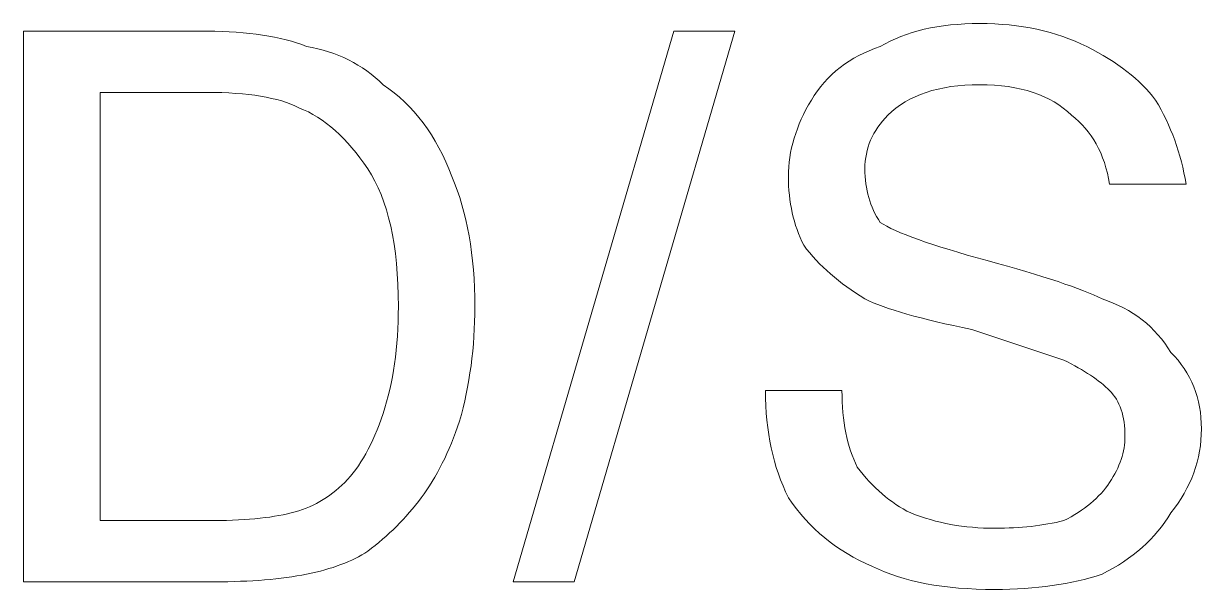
# Model space of a CAD drawing. Extents: x -194 to 239, y -574 to -265.
# Drawn here: x -87.427 to -86.074, y -316.016 to -315.366 of the extents above; entities that cross this region are included whole.
import ezdxf

# ---------------------------------------------------------------- set-up
doc = ezdxf.new("R2010")
doc.units = 0
doc.header["$LTSCALE"] = 0.5
doc.layers.add('VISIBLE', color=7, linetype='CONTINUOUS', lineweight=0)

msp = doc.modelspace()

# ---------------------------------------------------------------- linework, layer by layer
at = {"layer": 'VISIBLE', "color": 7, "lineweight": 5}
for p, q in [((-87.42684, -315.37483), (-87.21601, -315.37483)), ((-87.42684, -316.00734), (-87.42684, -315.37483)), ((-87.21601, -315.37483), (-87.20732, -315.3749)), ((-87.20732, -315.3749), (-87.19885, -315.37511)), ((-87.19885, -315.37511), (-87.19058, -315.37545)), ((-87.19058, -315.37545), (-87.18251, -315.37593)), ((-87.18251, -315.37593), (-87.17466, -315.37655)), ((-87.17466, -315.37655), (-87.167, -315.3773)), ((-86.86461, -316.00734), (-86.68013, -315.37483)), ((-86.60986, -315.37483), (-86.79434, -316.00734)), ((-86.68013, -315.37483), (-86.60986, -315.37483)), ((-86.41292, -315.37851), (-86.4063, -315.37634)), ((-86.4063, -315.37634), (-86.39947, -315.37439)), ((-86.39947, -315.37439), (-86.39243, -315.37264)), ((-86.39243, -315.37264), (-86.38519, -315.37109)), ((-86.38519, -315.37109), (-86.37775, -315.36975)), ((-86.37775, -315.36975), (-86.37009, -315.36862)), ((-86.37009, -315.36862), (-86.36224, -315.3677)), ((-86.36224, -315.3677), (-86.35417, -315.36698)), ((-86.35417, -315.36698), (-86.3459, -315.36646)), ((-86.3459, -315.36646), (-86.33743, -315.36615)), ((-86.33743, -315.36615), (-86.32874, -315.36605)), ((-86.32874, -315.36605), (-86.32003, -315.36615)), ((-86.32003, -315.36615), (-86.31145, -315.36646)), ((-86.31145, -315.36646), (-86.30301, -315.36698)), ((-86.30301, -315.36698), (-86.2947, -315.3677)), ((-86.2947, -315.3677), (-86.28654, -315.36862)), ((-86.28654, -315.36862), (-86.27851, -315.36975)), ((-86.27851, -315.36975), (-86.27061, -315.37109)), ((-86.27061, -315.37109), (-86.26286, -315.37264)), ((-86.26286, -315.37264), (-86.25524, -315.37439)), ((-86.25524, -315.37439), (-86.24776, -315.37634)), ((-86.24776, -315.37634), (-86.24042, -315.37851)), ((-87.167, -315.3773), (-87.15956, -315.3782)), ((-87.15956, -315.3782), (-87.15232, -315.37923)), ((-87.15232, -315.37923), (-87.14528, -315.38039)), ((-87.14528, -315.38039), (-87.13845, -315.3817)), ((-87.13845, -315.3817), (-87.13183, -315.38314)), ((-87.13183, -315.38314), (-87.12541, -315.38472)), ((-87.12541, -315.38472), (-87.1192, -315.38643)), ((-87.1192, -315.38643), (-87.1132, -315.38829)), ((-87.1132, -315.38829), (-87.1074, -315.39028)), ((-87.1074, -315.39028), (-87.1018, -315.3924)), ((-86.44295, -315.3924), (-86.43735, -315.38921)), ((-86.43735, -315.38921), (-86.43155, -315.38623)), ((-86.43155, -315.38623), (-86.42555, -315.38345)), ((-86.42555, -315.38345), (-86.41934, -315.38087)), ((-86.41934, -315.38087), (-86.41292, -315.37851)), ((-86.24042, -315.37851), (-86.23321, -315.38087)), ((-86.23321, -315.38087), (-86.22614, -315.38345)), ((-86.22614, -315.38345), (-86.21921, -315.38623)), ((-86.21921, -315.38623), (-86.21241, -315.38921)), ((-86.21241, -315.38921), (-86.20576, -315.3924)), ((-87.1018, -315.3924), (-87.09528, -315.3936)), ((-87.09528, -315.3936), (-87.0889, -315.39501)), ((-87.0889, -315.39501), (-87.08266, -315.39662)), ((-87.08266, -315.39662), (-87.07655, -315.39844)), ((-87.07655, -315.39844), (-87.07058, -315.40047)), ((-87.07058, -315.40047), (-87.06474, -315.4027)), ((-87.06474, -315.4027), (-87.05905, -315.40513)), ((-86.47332, -315.40596), (-86.46765, -315.40283)), ((-86.46765, -315.40283), (-86.46179, -315.39992)), ((-86.46179, -315.39992), (-86.45571, -315.39721)), ((-86.45571, -315.39721), (-86.44943, -315.3947)), ((-86.44943, -315.3947), (-86.44295, -315.3924)), ((-86.20576, -315.3924), (-86.19927, -315.39573)), ((-86.19927, -315.39573), (-86.19299, -315.39913)), ((-86.19299, -315.39913), (-86.18692, -315.40259)), ((-86.18692, -315.40259), (-86.18105, -315.40613)), ((-87.05905, -315.40513), (-87.05349, -315.40778)), ((-87.05349, -315.40778), (-87.04807, -315.41062)), ((-87.04807, -315.41062), (-87.04278, -315.41368)), ((-87.04278, -315.41368), (-87.03763, -315.41694)), ((-87.03763, -315.41694), (-87.03262, -315.4204)), ((-86.4939, -315.42051), (-86.48907, -315.41656)), ((-86.48907, -315.41656), (-86.48402, -315.41282)), ((-86.48402, -315.41282), (-86.47877, -315.40929)), ((-86.47877, -315.40929), (-86.47332, -315.40596)), ((-86.18105, -315.40613), (-86.17539, -315.40973)), ((-86.17539, -315.40973), (-86.16993, -315.4134)), ((-86.16993, -315.4134), (-86.16468, -315.41714)), ((-86.16468, -315.41714), (-86.15964, -315.42095)), ((-87.03262, -315.4204), (-87.02775, -315.42408)), ((-87.02775, -315.42408), (-87.02302, -315.42795)), ((-87.02302, -315.42795), (-87.01842, -315.43204)), ((-86.50718, -315.43358), (-86.50296, -315.42902)), ((-86.50296, -315.42902), (-86.49854, -315.42466)), ((-86.49854, -315.42466), (-86.4939, -315.42051)), ((-86.15964, -315.42095), (-86.1548, -315.42483)), ((-86.1548, -315.42483), (-86.15017, -315.42878)), ((-86.15017, -315.42878), (-86.14574, -315.43279)), ((-87.01842, -315.43204), (-87.01396, -315.43633)), ((-87.01396, -315.43633), (-87.00747, -315.44086)), ((-87.00747, -315.44086), (-87.00119, -315.44566)), ((-86.51861, -315.44851), (-86.51501, -315.44333)), ((-86.51501, -315.44333), (-86.5112, -315.43835)), ((-86.5112, -315.43835), (-86.50718, -315.43358)), ((-86.38351, -315.44305), (-86.39024, -315.44511)), ((-86.37651, -315.44127), (-86.38351, -315.44305)), ((-86.36924, -315.43976), (-86.37651, -315.44127)), ((-86.36169, -315.43852), (-86.36924, -315.43976)), ((-86.35386, -315.43756), (-86.36169, -315.43852)), ((-86.34576, -315.43688), (-86.35386, -315.43756)), ((-86.33739, -315.43646), (-86.34576, -315.43688)), ((-86.32874, -315.43633), (-86.33739, -315.43646)), ((-86.3201, -315.43646), (-86.32874, -315.43633)), ((-86.31172, -315.43688), (-86.3201, -315.43646)), ((-86.30363, -315.43756), (-86.31172, -315.43688)), ((-86.2958, -315.43852), (-86.30363, -315.43756)), ((-86.28825, -315.43976), (-86.2958, -315.43852)), ((-86.28098, -315.44127), (-86.28825, -315.43976)), ((-86.27398, -315.44305), (-86.28098, -315.44127)), ((-86.26725, -315.44511), (-86.27398, -315.44305)), ((-86.14574, -315.43279), (-86.14152, -315.43688)), ((-86.14152, -315.43688), (-86.1375, -315.44103)), ((-86.1375, -315.44103), (-86.13369, -315.44525)), ((-87.21601, -315.44511), (-87.33899, -315.44511)), ((-87.33899, -315.44511), (-87.33899, -315.93706)), ((-87.20736, -315.44518), (-87.21601, -315.44511)), ((-87.19898, -315.44539), (-87.20736, -315.44518)), ((-87.19089, -315.44573), (-87.19898, -315.44539)), ((-87.18306, -315.44621), (-87.19089, -315.44573)), ((-87.17551, -315.44683), (-87.18306, -315.44621)), ((-87.16824, -315.44758), (-87.17551, -315.44683)), ((-87.16124, -315.44847), (-87.16824, -315.44758)), ((-87.15451, -315.4495), (-87.16124, -315.44847)), ((-87.14806, -315.45067), (-87.15451, -315.4495)), ((-87.14188, -315.45197), (-87.14806, -315.45067)), ((-87.13598, -315.45342), (-87.14188, -315.45197)), ((-87.13035, -315.45499), (-87.13598, -315.45342)), ((-87.125, -315.45671), (-87.13035, -315.45499)), ((-87.11992, -315.45856), (-87.125, -315.45671)), ((-87.00119, -315.44566), (-86.99512, -315.45074)), ((-86.99512, -315.45074), (-86.98925, -315.45609)), ((-86.98925, -315.45609), (-86.98359, -315.46172)), ((-86.5252, -315.45939), (-86.52201, -315.4539)), ((-86.52201, -315.4539), (-86.51861, -315.44851)), ((-86.4144, -315.45609), (-86.41975, -315.45952)), ((-86.40877, -315.45294), (-86.4144, -315.45609)), ((-86.40287, -315.45005), (-86.40877, -315.45294)), ((-86.39669, -315.44744), (-86.40287, -315.45005)), ((-86.39024, -315.44511), (-86.39669, -315.44744)), ((-86.2608, -315.44744), (-86.26725, -315.44511)), ((-86.25462, -315.45005), (-86.2608, -315.44744)), ((-86.24872, -315.45294), (-86.25462, -315.45005)), ((-86.24309, -315.45609), (-86.24872, -315.45294)), ((-86.23774, -315.45952), (-86.24309, -315.45609)), ((-86.13369, -315.44525), (-86.13009, -315.44954)), ((-86.13009, -315.44954), (-86.12669, -315.4539)), ((-86.12669, -315.4539), (-86.12347, -315.45942)), ((-87.11512, -315.46055), (-87.11992, -315.45856)), ((-87.11059, -315.46268), (-87.11512, -315.46055)), ((-87.10513, -315.46501), (-87.11059, -315.46268)), ((-87.09974, -315.46762), (-87.10513, -315.46501)), ((-87.09443, -315.4705), (-87.09974, -315.46762)), ((-87.08918, -315.47366), (-87.09443, -315.4705)), ((-86.98359, -315.46172), (-86.97813, -315.46762)), ((-86.97813, -315.46762), (-86.97288, -315.4738)), ((-86.53354, -315.47586), (-86.53097, -315.47037)), ((-86.53097, -315.47037), (-86.52819, -315.46488)), ((-86.52819, -315.46488), (-86.5252, -315.45939)), ((-86.43416, -315.47147), (-86.43735, -315.47479)), ((-86.42963, -315.46721), (-86.43416, -315.47147)), ((-86.42483, -315.46323), (-86.42963, -315.46721)), ((-86.41975, -315.45952), (-86.42483, -315.46323)), ((-86.23266, -315.46323), (-86.23774, -315.45952)), ((-86.22786, -315.46721), (-86.23266, -315.46323)), ((-86.22333, -315.47147), (-86.22786, -315.46721)), ((-86.21904, -315.47486), (-86.22333, -315.47147)), ((-86.12347, -315.45942), (-86.12038, -315.46501)), ((-86.12038, -315.46501), (-86.11743, -315.47068)), ((-86.11743, -315.47068), (-86.11462, -315.47641)), ((-87.08399, -315.47709), (-87.08918, -315.47366)), ((-87.07888, -315.4808), (-87.08399, -315.47709)), ((-87.07384, -315.48478), (-87.07888, -315.4808)), ((-87.06886, -315.48904), (-87.07384, -315.48478)), ((-86.97288, -315.4738), (-86.96784, -315.48025)), ((-86.96784, -315.48025), (-86.963, -315.48698)), ((-86.53807, -315.48684), (-86.53591, -315.48135)), ((-86.53591, -315.48135), (-86.53354, -315.47586)), ((-86.44569, -315.48519), (-86.44806, -315.4888)), ((-86.44312, -315.48166), (-86.44569, -315.48519)), ((-86.44034, -315.47819), (-86.44312, -315.48166)), ((-86.43735, -315.47479), (-86.44034, -315.47819)), ((-86.21495, -315.47847), (-86.21904, -315.47486)), ((-86.21108, -315.48228), (-86.21495, -315.47847)), ((-86.2074, -315.48629), (-86.21108, -315.48228)), ((-86.11462, -315.47641), (-86.11194, -315.48221)), ((-86.11194, -315.48221), (-86.1094, -315.48807)), ((-87.06395, -315.49356), (-87.06886, -315.48904)), ((-87.05912, -315.49837), (-87.06395, -315.49356)), ((-87.05435, -315.50345), (-87.05912, -315.49837)), ((-86.963, -315.48698), (-86.95836, -315.49398)), ((-86.95836, -315.49398), (-86.95394, -315.50125)), ((-86.54332, -315.50331), (-86.54177, -315.49782)), ((-86.54177, -315.49782), (-86.54002, -315.49233)), ((-86.54002, -315.49233), (-86.53807, -315.48684)), ((-86.45218, -315.49621), (-86.45393, -315.50002)), ((-86.45022, -315.49247), (-86.45218, -315.49621)), ((-86.44806, -315.4888), (-86.45022, -315.49247)), ((-86.20394, -315.49051), (-86.2074, -315.48629)), ((-86.20068, -315.49494), (-86.20394, -315.49051)), ((-86.19762, -315.49957), (-86.20068, -315.49494)), ((-86.1094, -315.48807), (-86.107, -315.49401)), ((-86.107, -315.49401), (-86.10473, -315.50002)), ((-87.04964, -315.5088), (-87.05435, -315.50345)), ((-87.04501, -315.51443), (-87.04964, -315.5088)), ((-86.95394, -315.50125), (-86.94972, -315.5088)), ((-86.94972, -315.5088), (-86.9457, -315.51662)), ((-86.54579, -315.51429), (-86.54466, -315.5088)), ((-86.54466, -315.5088), (-86.54332, -315.50331)), ((-86.45794, -315.51186), (-86.45887, -315.51594)), ((-86.45681, -315.50784), (-86.45794, -315.51186)), ((-86.45547, -315.50389), (-86.45681, -315.50784)), ((-86.45393, -315.50002), (-86.45547, -315.50389)), ((-86.19478, -315.50441), (-86.19762, -315.49957)), ((-86.19213, -315.50945), (-86.19478, -315.50441)), ((-86.1897, -315.5147), (-86.19213, -315.50945)), ((-86.10473, -315.50002), (-86.10261, -315.50609)), ((-86.10261, -315.50609), (-86.10061, -315.51223)), ((-86.10061, -315.51223), (-86.09876, -315.51844)), ((-87.04045, -315.52033), (-87.04501, -315.51443)), ((-87.03595, -315.52651), (-87.04045, -315.52033)), ((-86.9457, -315.51662), (-86.94189, -315.52472)), ((-86.94189, -315.52472), (-86.93829, -315.5331)), ((-86.54795, -315.53076), (-86.54744, -315.52527)), ((-86.54744, -315.52527), (-86.54672, -315.51978)), ((-86.54672, -315.51978), (-86.54579, -315.51429)), ((-86.4601, -315.52431), (-86.46041, -315.5286)), ((-86.45959, -315.52009), (-86.4601, -315.52431)), ((-86.45887, -315.51594), (-86.45959, -315.52009)), ((-86.18747, -315.52016), (-86.1897, -315.5147)), ((-86.18544, -315.52582), (-86.18747, -315.52016)), ((-86.18362, -315.53169), (-86.18544, -315.52582)), ((-86.09876, -315.51844), (-86.09705, -315.52472)), ((-86.09705, -315.52472), (-86.09547, -315.53107)), ((-87.03153, -315.53296), (-87.03595, -315.52651)), ((-87.02727, -315.53975), (-87.03153, -315.53296)), ((-86.93829, -315.5331), (-86.93489, -315.54174)), ((-86.54836, -315.54174), (-86.54826, -315.53625)), ((-86.54826, -315.53625), (-86.54795, -315.53076)), ((-86.46041, -315.5286), (-86.46052, -315.53296)), ((-86.46052, -315.53296), (-86.46045, -315.53732)), ((-86.46045, -315.53732), (-86.46024, -315.54161)), ((-86.18201, -315.53776), (-86.18362, -315.53169)), ((-86.1806, -315.54404), (-86.18201, -315.53776)), ((-86.09547, -315.53107), (-86.09403, -315.53749)), ((-86.09403, -315.53749), (-86.09272, -315.54397)), ((-87.02329, -315.54696), (-87.02727, -315.53975)), ((-87.01958, -315.55458), (-87.02329, -315.54696)), ((-86.93489, -315.54174), (-86.9317, -315.54953)), ((-86.9317, -315.54953), (-86.92872, -315.55753)), ((-86.54829, -315.5472), (-86.54836, -315.54174)), ((-86.54809, -315.55259), (-86.54829, -315.5472)), ((-86.54775, -315.55791), (-86.54809, -315.55259)), ((-86.46024, -315.54161), (-86.4599, -315.54583)), ((-86.4599, -315.54583), (-86.45942, -315.54998)), ((-86.45942, -315.54998), (-86.4588, -315.55406)), ((-86.1794, -315.55053), (-86.1806, -315.54404)), ((-86.09156, -315.55053), (-86.1794, -315.55053)), ((-86.09272, -315.54397), (-86.09156, -315.55053)), ((-87.01615, -315.56261), (-87.01958, -315.55458)), ((-87.01299, -315.57105), (-87.01615, -315.56261)), ((-86.92872, -315.55753), (-86.92594, -315.56573)), ((-86.92594, -315.56573), (-86.92336, -315.57414)), ((-86.54727, -315.56316), (-86.54775, -315.55791)), ((-86.54665, -315.56834), (-86.54727, -315.56316)), ((-86.4588, -315.55406), (-86.45804, -315.55808)), ((-86.45804, -315.55808), (-86.45715, -315.56202)), ((-86.45715, -315.56202), (-86.45612, -315.5659)), ((-86.45612, -315.5659), (-86.45496, -315.56971)), ((-87.01011, -315.5799), (-87.01299, -315.57105)), ((-87.0075, -315.58917), (-87.01011, -315.5799)), ((-86.92336, -315.57414), (-86.921, -315.58275)), ((-86.54589, -315.57345), (-86.54665, -315.56834)), ((-86.545, -315.5785), (-86.54589, -315.57345)), ((-86.54397, -315.58347), (-86.545, -315.5785)), ((-86.45496, -315.56971), (-86.45365, -315.57345)), ((-86.45365, -315.57345), (-86.45221, -315.57712)), ((-86.45221, -315.57712), (-86.45063, -315.58073)), ((-87.00517, -315.59884), (-87.0075, -315.58917)), ((-86.921, -315.58275), (-86.91883, -315.59157)), ((-86.91883, -315.59157), (-86.91688, -315.60059)), ((-86.5428, -315.58838), (-86.54397, -315.58347)), ((-86.5415, -315.59322), (-86.5428, -315.58838)), ((-86.54006, -315.59799), (-86.5415, -315.59322)), ((-86.45063, -315.58073), (-86.44892, -315.58426)), ((-86.44892, -315.58426), (-86.44706, -315.58773)), ((-86.44706, -315.58773), (-86.44507, -315.59112)), ((-86.44507, -315.59112), (-86.44295, -315.59445)), ((-87.00311, -315.60893), (-87.00517, -315.59884)), ((-86.91688, -315.60059), (-86.91513, -315.60983)), ((-86.53848, -315.60269), (-86.54006, -315.59799)), ((-86.53676, -315.60732), (-86.53848, -315.60269)), ((-86.44295, -315.59445), (-86.43938, -315.59668)), ((-86.43938, -315.59668), (-86.43526, -315.59898)), ((-86.43526, -315.59898), (-86.43059, -315.60135)), ((-86.43059, -315.60135), (-86.42538, -315.60379)), ((-86.42538, -315.60379), (-86.41961, -315.60629)), ((-86.41961, -315.60629), (-86.4133, -315.60887)), ((-87.00133, -315.61943), (-87.00311, -315.60893)), ((-86.99982, -315.63035), (-87.00133, -315.61943)), ((-86.91513, -315.60983), (-86.91358, -315.61926)), ((-86.91358, -315.61926), (-86.91224, -315.62891)), ((-86.53491, -315.61188), (-86.53676, -315.60732)), ((-86.53292, -315.61638), (-86.53491, -315.61188)), ((-86.53079, -315.62081), (-86.53292, -315.61638)), ((-86.52743, -315.62516), (-86.53079, -315.62081)), ((-86.4133, -315.60887), (-86.40643, -315.61151)), ((-86.40643, -315.61151), (-86.39902, -315.61422)), ((-86.39902, -315.61422), (-86.39106, -315.617)), ((-86.39106, -315.617), (-86.38255, -315.61985)), ((-86.38255, -315.61985), (-86.37349, -315.62276)), ((-86.99858, -315.64167), (-86.99982, -315.63035)), ((-86.91224, -315.62891), (-86.91111, -315.63875)), ((-86.52393, -315.62945), (-86.52743, -315.62516)), ((-86.52029, -315.63368), (-86.52393, -315.62945)), ((-86.51652, -315.63783), (-86.52029, -315.63368)), ((-86.37349, -315.62276), (-86.36388, -315.62575)), ((-86.36388, -315.62575), (-86.35373, -315.6288)), ((-86.35373, -315.6288), (-86.34302, -315.63193)), ((-86.34302, -315.63193), (-86.33176, -315.63512)), ((-86.99762, -315.65341), (-86.99858, -315.64167)), ((-86.91111, -315.63875), (-86.91019, -315.64881)), ((-86.51261, -315.64191), (-86.51652, -315.63783)), ((-86.50856, -315.64593), (-86.51261, -315.64191)), ((-86.50437, -315.64987), (-86.50856, -315.64593)), ((-86.33176, -315.63512), (-86.31996, -315.63838)), ((-86.31996, -315.63838), (-86.30812, -315.64164)), ((-86.30812, -315.64164), (-86.29676, -315.64483)), ((-86.29676, -315.64483), (-86.28588, -315.64795)), ((-86.99694, -315.66555), (-86.99762, -315.65341)), ((-86.91019, -315.64881), (-86.90947, -315.65907)), ((-86.90947, -315.65907), (-86.90895, -315.66953)), ((-86.50005, -315.65375), (-86.50437, -315.64987)), ((-86.49559, -315.65756), (-86.50005, -315.65375)), ((-86.49099, -315.6613), (-86.49559, -315.65756)), ((-86.48625, -315.66497), (-86.49099, -315.6613)), ((-86.28588, -315.64795), (-86.27549, -315.651)), ((-86.27549, -315.651), (-86.26557, -315.65399)), ((-86.26557, -315.65399), (-86.25613, -315.65691)), ((-86.25613, -315.65691), (-86.24718, -315.65975)), ((-86.24718, -315.65975), (-86.2387, -315.66253)), ((-86.99652, -315.67811), (-86.99694, -315.66555)), ((-86.90895, -315.66953), (-86.90864, -315.68021)), ((-86.48138, -315.66857), (-86.48625, -315.66497)), ((-86.47637, -315.67211), (-86.48138, -315.66857)), ((-86.47122, -315.67557), (-86.47637, -315.67211)), ((-86.2387, -315.66253), (-86.2307, -315.66525)), ((-86.2307, -315.66525), (-86.22319, -315.66789)), ((-86.22319, -315.66789), (-86.21615, -315.67046)), ((-86.21615, -315.67046), (-86.2096, -315.67297)), ((-86.2096, -315.67297), (-86.20353, -315.6754)), ((-86.99639, -315.69108), (-86.99652, -315.67811)), ((-86.90864, -315.68021), (-86.90854, -315.69108)), ((-86.46594, -315.67897), (-86.47122, -315.67557)), ((-86.46052, -315.6823), (-86.46594, -315.67897)), ((-86.45592, -315.6845), (-86.46052, -315.6823)), ((-86.45091, -315.68669), (-86.45592, -315.6845)), ((-86.44549, -315.68889), (-86.45091, -315.68669)), ((-86.20353, -315.6754), (-86.19793, -315.67777)), ((-86.19793, -315.67777), (-86.19282, -315.68007)), ((-86.19282, -315.68007), (-86.18819, -315.6823)), ((-86.18819, -315.6823), (-86.1817, -315.6846)), ((-86.1817, -315.6846), (-86.17542, -315.6871)), ((-86.17542, -315.6871), (-86.16935, -315.68982)), ((-86.99666, -315.70838), (-86.99645, -315.6998)), ((-86.99645, -315.6998), (-86.99639, -315.69108)), ((-86.90861, -315.69984), (-86.90881, -315.70852)), ((-86.90854, -315.69108), (-86.90861, -315.69984)), ((-86.43965, -315.69108), (-86.44549, -315.68889)), ((-86.43341, -315.69328), (-86.43965, -315.69108)), ((-86.42675, -315.69548), (-86.43341, -315.69328)), ((-86.41968, -315.69767), (-86.42675, -315.69548)), ((-86.4122, -315.69987), (-86.41968, -315.69767)), ((-86.40431, -315.70207), (-86.4122, -315.69987)), ((-86.16935, -315.68982), (-86.16348, -315.69273)), ((-86.16348, -315.69273), (-86.15782, -315.69585)), ((-86.15782, -315.69585), (-86.15236, -315.69918)), ((-86.15236, -315.69918), (-86.14711, -315.70272)), ((-86.997, -315.71682), (-86.99666, -315.70838)), ((-86.90881, -315.70852), (-86.90916, -315.71713)), ((-86.396, -315.70426), (-86.40431, -315.70207)), ((-86.38729, -315.70646), (-86.396, -315.70426)), ((-86.37816, -315.70865), (-86.38729, -315.70646)), ((-86.36862, -315.71085), (-86.37816, -315.70865)), ((-86.35867, -315.71305), (-86.36862, -315.71085)), ((-86.3483, -315.71524), (-86.35867, -315.71305)), ((-86.33753, -315.71744), (-86.3483, -315.71524)), ((-86.14711, -315.70272), (-86.14207, -315.70646)), ((-86.14207, -315.70646), (-86.13723, -315.7104)), ((-86.13723, -315.7104), (-86.1326, -315.71456)), ((-86.1326, -315.71456), (-86.12817, -315.71891)), ((-86.9981, -315.73329), (-86.99748, -315.72513)), ((-86.99748, -315.72513), (-86.997, -315.71682)), ((-86.90964, -315.72567), (-86.91025, -315.73415)), ((-86.90916, -315.71713), (-86.90964, -315.72567)), ((-86.23211, -315.75258), (-86.33753, -315.71744)), ((-86.12817, -315.71891), (-86.12395, -315.72348)), ((-86.12395, -315.72348), (-86.11993, -315.72825)), ((-86.11993, -315.72825), (-86.11613, -315.73322)), ((-86.99975, -315.74922), (-86.99886, -315.74132)), ((-86.99886, -315.74132), (-86.9981, -315.73329)), ((-86.91101, -315.74256), (-86.9119, -315.7509)), ((-86.91025, -315.73415), (-86.91101, -315.74256)), ((-86.11613, -315.73322), (-86.11252, -315.73841)), ((-86.11252, -315.73841), (-86.10912, -315.74379)), ((-87.00078, -315.75697), (-86.99975, -315.74922)), ((-86.9119, -315.7509), (-86.91293, -315.75917)), ((-86.22779, -315.75477), (-86.23211, -315.75258)), ((-86.2236, -315.75697), (-86.22779, -315.75477)), ((-86.10912, -315.74379), (-86.10487, -315.74825)), ((-86.10487, -315.74825), (-86.10089, -315.75285)), ((-86.10089, -315.75285), (-86.09718, -315.75759)), ((-87.00325, -315.77207), (-87.00195, -315.76459)), ((-87.00195, -315.76459), (-87.00078, -315.75697)), ((-86.9141, -315.76737), (-86.9154, -315.7755)), ((-86.91293, -315.75917), (-86.9141, -315.76737)), ((-86.21955, -315.75917), (-86.2236, -315.75697)), ((-86.21564, -315.76136), (-86.21955, -315.75917)), ((-86.21187, -315.76356), (-86.21564, -315.76136)), ((-86.20823, -315.76576), (-86.21187, -315.76356)), ((-86.20473, -315.76795), (-86.20823, -315.76576)), ((-86.20137, -315.77015), (-86.20473, -315.76795)), ((-86.09718, -315.75759), (-86.09375, -315.76246)), ((-86.09375, -315.76246), (-86.09059, -315.76747)), ((-86.09059, -315.76747), (-86.08771, -315.77262)), ((-87.00627, -315.78662), (-87.00469, -315.77941)), ((-87.00469, -315.77941), (-87.00325, -315.77207)), ((-86.9154, -315.7755), (-86.91684, -315.78357)), ((-86.19814, -315.77234), (-86.20137, -315.77015)), ((-86.19505, -315.77454), (-86.19814, -315.77234)), ((-86.1921, -315.77674), (-86.19505, -315.77454)), ((-86.18929, -315.77893), (-86.1921, -315.77674)), ((-86.18661, -315.78113), (-86.18929, -315.77893)), ((-86.18407, -315.78332), (-86.18661, -315.78113)), ((-86.08771, -315.77262), (-86.0851, -315.7779)), ((-86.0851, -315.7779), (-86.08277, -315.78332)), ((-87.00984, -315.80062), (-87.00798, -315.79369)), ((-87.00798, -315.79369), (-87.00627, -315.78662)), ((-86.91842, -315.79156), (-86.92014, -315.79949)), ((-86.91684, -315.78357), (-86.91842, -315.79156)), ((-86.57461, -315.79643), (-86.57472, -315.78772)), ((-86.57472, -315.78772), (-86.48687, -315.78772)), ((-86.57431, -315.80501), (-86.57461, -315.79643)), ((-86.48687, -315.78772), (-86.4868, -315.79424)), ((-86.4868, -315.79424), (-86.4866, -315.80062)), ((-86.18167, -315.78552), (-86.18407, -315.78332)), ((-86.1794, -315.78772), (-86.18167, -315.78552)), ((-86.17728, -315.78998), (-86.1794, -315.78772)), ((-86.17529, -315.79238), (-86.17728, -315.78998)), ((-86.17343, -315.79492), (-86.17529, -315.79238)), ((-86.17172, -315.7976), (-86.17343, -315.79492)), ((-86.08277, -315.78332), (-86.08071, -315.78888)), ((-86.08071, -315.78888), (-86.07893, -315.79458)), ((-86.07893, -315.79458), (-86.07742, -315.80041)), ((-87.01396, -315.81407), (-87.01183, -315.80741)), ((-87.01183, -315.80741), (-87.00984, -315.80062)), ((-86.92199, -315.80735), (-86.92398, -315.81514)), ((-86.92014, -315.79949), (-86.92199, -315.80735)), ((-86.57379, -315.81345), (-86.57431, -315.80501)), ((-86.4866, -315.80062), (-86.48625, -315.80687)), ((-86.48625, -315.80687), (-86.48577, -315.81297)), ((-86.17014, -315.80041), (-86.17172, -315.7976)), ((-86.1687, -315.80337), (-86.17014, -315.80041)), ((-86.16739, -315.80645), (-86.1687, -315.80337)), ((-86.16623, -315.80968), (-86.16739, -315.80645)), ((-86.1652, -315.81304), (-86.16623, -315.80968)), ((-86.07742, -315.80041), (-86.07618, -315.80638)), ((-86.07618, -315.80638), (-86.07522, -315.81249)), ((-87.01849, -315.82684), (-87.01619, -315.82056)), ((-87.01619, -315.82056), (-87.01396, -315.81407)), ((-86.92611, -315.82286), (-86.92834, -315.82938)), ((-86.92398, -315.81514), (-86.92611, -315.82286)), ((-86.57307, -315.82176), (-86.57379, -315.81345)), ((-86.57214, -315.82993), (-86.57307, -315.82176)), ((-86.48577, -315.81297), (-86.48515, -315.81894)), ((-86.48515, -315.81894), (-86.4844, -315.82478)), ((-86.1643, -315.81654), (-86.1652, -315.81304)), ((-86.16355, -315.82018), (-86.1643, -315.81654)), ((-86.16293, -315.82395), (-86.16355, -315.82018)), ((-86.07522, -315.81249), (-86.07453, -315.81874)), ((-86.07453, -315.81874), (-86.07412, -315.82512)), ((-87.02329, -315.83878), (-87.02085, -315.83291)), ((-87.02085, -315.83291), (-87.01849, -315.82684)), ((-86.93064, -315.83576), (-86.93301, -315.842)), ((-86.92834, -315.82938), (-86.93064, -315.83576)), ((-86.57101, -315.83796), (-86.57214, -315.82993)), ((-86.4844, -315.82478), (-86.48351, -315.83047)), ((-86.48351, -315.83047), (-86.48248, -315.83603)), ((-86.48248, -315.83603), (-86.48131, -315.84146)), ((-86.16245, -315.82787), (-86.16293, -315.82395)), ((-86.16211, -315.83192), (-86.16245, -315.82787)), ((-86.1619, -315.8361), (-86.16211, -315.83192)), ((-86.16183, -315.84043), (-86.1619, -315.8361)), ((-86.07412, -315.82512), (-86.07399, -315.83164)), ((-86.07399, -315.83164), (-86.07412, -315.8382)), ((-87.03101, -315.85515), (-87.02837, -315.8499)), ((-87.02837, -315.8499), (-87.02579, -315.84444)), ((-87.02579, -315.84444), (-87.02329, -315.83878)), ((-86.93544, -315.84811), (-86.93795, -315.85408)), ((-86.93301, -315.842), (-86.93544, -315.84811)), ((-86.56967, -315.84585), (-86.57101, -315.83796)), ((-86.56813, -315.8536), (-86.56967, -315.84585)), ((-86.48131, -315.84146), (-86.48001, -315.84674)), ((-86.48001, -315.84674), (-86.47857, -315.85189)), ((-86.16293, -315.8536), (-86.16245, -315.85031)), ((-86.16245, -315.85031), (-86.16211, -315.84701)), ((-86.16211, -315.84701), (-86.1619, -315.84372)), ((-86.1619, -315.84372), (-86.16183, -315.84043)), ((-86.07453, -315.84468), (-86.07522, -315.8511)), ((-86.07412, -315.8382), (-86.07453, -315.84468)), ((-87.0365, -315.86503), (-87.03372, -315.86019)), ((-87.03372, -315.86019), (-87.03101, -315.85515)), ((-86.94052, -315.85992), (-86.94316, -315.86561)), ((-86.93795, -315.85408), (-86.94052, -315.85992)), ((-86.56638, -315.86122), (-86.56813, -315.8536)), ((-86.56442, -315.8687), (-86.56638, -315.86122)), ((-86.47857, -315.85189), (-86.47699, -315.8569)), ((-86.47699, -315.8569), (-86.47527, -315.86177)), ((-86.47527, -315.86177), (-86.47342, -315.86651)), ((-86.16623, -315.86678), (-86.1652, -315.86349)), ((-86.1652, -315.86349), (-86.1643, -315.86019)), ((-86.1643, -315.86019), (-86.16355, -315.8569)), ((-86.16355, -315.8569), (-86.16293, -315.8536)), ((-86.07742, -315.86373), (-86.07893, -315.86994)), ((-86.07618, -315.85745), (-86.07742, -315.86373)), ((-86.07522, -315.8511), (-86.07618, -315.85745)), ((-87.04525, -315.87831), (-87.04227, -315.87409)), ((-87.04227, -315.87409), (-87.03935, -315.86966)), ((-87.03935, -315.86966), (-87.0365, -315.86503)), ((-86.94865, -315.87659), (-86.9515, -315.88188)), ((-86.94587, -315.87117), (-86.94865, -315.87659)), ((-86.94316, -315.86561), (-86.94587, -315.87117)), ((-86.56226, -315.87605), (-86.56442, -315.8687)), ((-86.55989, -315.88325), (-86.56226, -315.87605)), ((-86.47342, -315.86651), (-86.47143, -315.8711)), ((-86.47143, -315.8711), (-86.4693, -315.87557)), ((-86.4693, -315.87557), (-86.46597, -315.87989)), ((-86.17172, -315.87996), (-86.17014, -315.87666)), ((-86.17014, -315.87666), (-86.1687, -315.87337)), ((-86.1687, -315.87337), (-86.16739, -315.87007)), ((-86.16739, -315.87007), (-86.16623, -315.86678)), ((-86.08071, -315.87608), (-86.08277, -315.88215)), ((-86.07893, -315.86994), (-86.08071, -315.87608)), ((-87.05788, -315.89313), (-87.05462, -315.88974)), ((-87.05462, -315.88974), (-87.05143, -315.88613)), ((-87.05143, -315.88613), (-87.04831, -315.88233)), ((-87.04831, -315.88233), (-87.04525, -315.87831)), ((-86.95442, -315.88703), (-86.9574, -315.89204)), ((-86.9515, -315.88188), (-86.95442, -315.88703)), ((-86.55732, -315.89032), (-86.55989, -315.88325)), ((-86.55454, -315.89725), (-86.55732, -315.89032)), ((-86.46597, -315.87989), (-86.46257, -315.88408)), ((-86.46257, -315.88408), (-86.45911, -315.88812)), ((-86.45911, -315.88812), (-86.45557, -315.89204)), ((-86.1794, -315.89313), (-86.17728, -315.88984)), ((-86.17728, -315.88984), (-86.17529, -315.88655)), ((-86.17529, -315.88655), (-86.17343, -315.88325)), ((-86.17343, -315.88325), (-86.17172, -315.87996)), ((-86.0851, -315.88816), (-86.08771, -315.8941)), ((-86.08277, -315.88215), (-86.0851, -315.88816)), ((-87.07161, -315.90521), (-87.06807, -315.9024)), ((-87.06807, -315.9024), (-87.06461, -315.89945)), ((-87.06461, -315.89945), (-87.06121, -315.89636)), ((-87.06121, -315.89636), (-87.05788, -315.89313)), ((-86.96358, -315.90164), (-86.96677, -315.90624)), ((-86.96046, -315.89691), (-86.96358, -315.90164)), ((-86.9574, -315.89204), (-86.96046, -315.89691)), ((-86.55155, -315.90405), (-86.55454, -315.89725)), ((-86.54836, -315.9107), (-86.55155, -315.90405)), ((-86.45557, -315.89204), (-86.45197, -315.89581)), ((-86.45197, -315.89581), (-86.4483, -315.89945)), ((-86.4483, -315.89945), (-86.44456, -315.90295)), ((-86.44456, -315.90295), (-86.44075, -315.90631)), ((-86.18929, -315.90576), (-86.18661, -315.90271)), ((-86.18661, -315.90271), (-86.18407, -315.89959)), ((-86.18407, -315.89959), (-86.18167, -315.89639)), ((-86.18167, -315.89639), (-86.1794, -315.89313)), ((-86.09059, -315.89996), (-86.09375, -315.90576)), ((-86.08771, -315.8941), (-86.09059, -315.89996)), ((-87.09425, -315.91921), (-87.09031, -315.91722)), ((-87.09031, -315.91722), (-87.08643, -315.9151)), ((-87.08643, -315.9151), (-87.08262, -315.91283)), ((-87.08262, -315.91283), (-87.07888, -315.91043)), ((-87.07888, -315.91043), (-87.07521, -315.90789)), ((-87.07521, -315.90789), (-87.07161, -315.90521)), ((-86.97336, -315.91506), (-86.97676, -315.91935)), ((-86.97003, -315.9107), (-86.97336, -315.91506)), ((-86.96677, -315.90624), (-86.97003, -315.9107)), ((-86.54387, -315.91719), (-86.54836, -315.9107)), ((-86.53917, -315.92347), (-86.54387, -315.91719)), ((-86.44075, -315.90631), (-86.43687, -315.90954)), ((-86.43687, -315.90954), (-86.43293, -315.91263)), ((-86.43293, -315.91263), (-86.42891, -315.91558)), ((-86.42891, -315.91558), (-86.42483, -315.91839)), ((-86.42483, -315.91839), (-86.42068, -315.92107)), ((-86.20473, -315.92), (-86.20137, -315.91729)), ((-86.20137, -315.91729), (-86.19814, -315.91451)), ((-86.19814, -315.91451), (-86.19505, -315.91166)), ((-86.19505, -315.91166), (-86.1921, -315.90875)), ((-86.1921, -315.90875), (-86.18929, -315.90576)), ((-86.10089, -315.91716), (-86.10487, -315.92275)), ((-86.09718, -315.91149), (-86.10089, -315.91716)), ((-86.09375, -315.90576), (-86.09718, -315.91149)), ((-87.13859, -315.93212), (-87.13348, -315.93126)), ((-87.13348, -315.93126), (-87.12857, -315.93033)), ((-87.12857, -315.93033), (-87.12387, -315.92934)), ((-87.12387, -315.92934), (-87.11937, -315.92827)), ((-87.11937, -315.92827), (-87.11501, -315.92711)), ((-87.11501, -315.92711), (-87.11073, -315.9258)), ((-87.11073, -315.9258), (-87.1065, -315.92436)), ((-87.1065, -315.92436), (-87.10235, -315.92278)), ((-87.10235, -315.92278), (-87.09827, -315.92107)), ((-87.09827, -315.92107), (-87.09425, -315.91921)), ((-86.98736, -315.93181), (-86.99103, -315.93582)), ((-86.98376, -315.92772), (-86.98736, -315.93181)), ((-86.98022, -315.92357), (-86.98376, -315.92772)), ((-86.97676, -315.91935), (-86.98022, -315.92357)), ((-86.53426, -315.92954), (-86.53917, -315.92347)), ((-86.52915, -315.93541), (-86.53426, -315.92954)), ((-86.42068, -315.92107), (-86.41645, -315.92361)), ((-86.41645, -315.92361), (-86.41217, -315.92601)), ((-86.41217, -315.92601), (-86.40781, -315.92827)), ((-86.40781, -315.92827), (-86.40228, -315.9304)), ((-86.40228, -315.9304), (-86.39669, -315.93239)), ((-86.2236, -315.93253), (-86.21955, -315.93016)), ((-86.21955, -315.93016), (-86.21564, -315.92772)), ((-86.21564, -315.92772), (-86.21187, -315.92522)), ((-86.21187, -315.92522), (-86.20823, -315.92265)), ((-86.20823, -315.92265), (-86.20473, -315.92)), ((-86.10912, -315.92827), (-86.11252, -315.9337)), ((-86.10487, -315.92275), (-86.10912, -315.92827)), ((-87.33899, -315.93706), (-87.21601, -315.93706)), ((-87.21601, -315.93706), (-87.20842, -315.93702)), ((-87.20842, -315.93702), (-87.20104, -315.93692)), ((-87.20104, -315.93692), (-87.19387, -315.93675)), ((-87.19387, -315.93675), (-87.18691, -315.93651)), ((-87.18691, -315.93651), (-87.18015, -315.9362)), ((-87.18015, -315.9362), (-87.17359, -315.93582)), ((-87.17359, -315.93582), (-87.16724, -315.93538)), ((-87.16724, -315.93538), (-87.1611, -315.93486)), ((-87.1611, -315.93486), (-87.15516, -315.93428)), ((-87.15516, -315.93428), (-87.14943, -315.93363)), ((-87.14943, -315.93363), (-87.14391, -315.93291)), ((-87.14391, -315.93291), (-87.13859, -315.93212)), ((-86.99858, -315.94365), (-87.00246, -315.94746)), ((-86.99477, -315.93977), (-86.99858, -315.94365)), ((-86.99103, -315.93582), (-86.99477, -315.93977)), ((-86.52383, -315.94107), (-86.52915, -315.93541)), ((-86.5183, -315.94653), (-86.52383, -315.94107)), ((-86.39669, -315.93239), (-86.39103, -315.93424)), ((-86.39103, -315.93424), (-86.3853, -315.93596)), ((-86.3853, -315.93596), (-86.3795, -315.93754)), ((-86.3795, -315.93754), (-86.37363, -315.93898)), ((-86.37363, -315.93898), (-86.36769, -315.94028)), ((-86.36769, -315.94028), (-86.36169, -315.94145)), ((-86.36169, -315.94145), (-86.35561, -315.94248)), ((-86.35561, -315.94248), (-86.34947, -315.94337)), ((-86.34947, -315.94337), (-86.34326, -315.94413)), ((-86.34326, -315.94413), (-86.33698, -315.94475)), ((-86.33698, -315.94475), (-86.33063, -315.94523)), ((-86.33063, -315.94523), (-86.32421, -315.94557)), ((-86.29501, -315.94553), (-86.28976, -315.94529)), ((-86.28976, -315.94529), (-86.28458, -315.94499)), ((-86.28458, -315.94499), (-86.27947, -315.94461)), ((-86.27947, -315.94461), (-86.27442, -315.94416)), ((-86.27442, -315.94416), (-86.26945, -315.94365)), ((-86.26945, -315.94365), (-86.26454, -315.94306)), ((-86.26454, -315.94306), (-86.2597, -315.94241)), ((-86.2597, -315.94241), (-86.25493, -315.94169)), ((-86.25493, -315.94169), (-86.25023, -315.9409)), ((-86.25023, -315.9409), (-86.2456, -315.94004)), ((-86.2456, -315.94004), (-86.24103, -315.93912)), ((-86.24103, -315.93912), (-86.23654, -315.93812)), ((-86.23654, -315.93812), (-86.23211, -315.93706)), ((-86.23211, -315.93706), (-86.22779, -315.93483)), ((-86.22779, -315.93483), (-86.2236, -315.93253)), ((-86.11993, -315.94413), (-86.12395, -315.94914)), ((-86.11613, -315.93898), (-86.11993, -315.94413)), ((-86.11252, -315.9337), (-86.11613, -315.93898)), ((-87.0145, -315.95847), (-87.01866, -315.96201)), ((-87.01042, -315.95487), (-87.0145, -315.95847)), ((-87.00641, -315.9512), (-87.01042, -315.95487)), ((-87.00246, -315.94746), (-87.00641, -315.9512)), ((-86.51257, -315.95178), (-86.5183, -315.94653)), ((-86.50664, -315.95682), (-86.51257, -315.95178)), ((-86.50049, -315.96166), (-86.50664, -315.95682)), ((-86.32421, -315.94557), (-86.31773, -315.94577)), ((-86.31773, -315.94577), (-86.31117, -315.94584)), ((-86.31117, -315.94584), (-86.30572, -315.94581)), ((-86.30572, -315.94581), (-86.30033, -315.94571)), ((-86.30033, -315.94571), (-86.29501, -315.94553)), ((-86.1326, -315.95875), (-86.13723, -315.96334)), ((-86.12817, -315.95401), (-86.1326, -315.95875)), ((-86.12395, -315.94914), (-86.12817, -315.95401)), ((-87.03153, -315.9722), (-87.03489, -315.97436)), ((-87.02717, -315.96887), (-87.03153, -315.9722)), ((-87.02288, -315.96547), (-87.02717, -315.96887)), ((-87.01866, -315.96201), (-87.02288, -315.96547)), ((-86.49414, -315.9663), (-86.50049, -315.96166)), ((-86.48759, -315.97072), (-86.49414, -315.9663)), ((-86.48083, -315.97494), (-86.48759, -315.97072)), ((-86.14711, -315.97213), (-86.15236, -315.97632)), ((-86.14207, -315.96781), (-86.14711, -315.97213)), ((-86.13723, -315.96334), (-86.14207, -315.96781)), ((-87.05795, -315.98589), (-87.06227, -315.98757)), ((-87.05376, -315.98414), (-87.05795, -315.98589)), ((-87.04971, -315.98232), (-87.05376, -315.98414)), ((-87.0458, -315.98043), (-87.04971, -315.98232)), ((-87.04203, -315.97848), (-87.0458, -315.98043)), ((-87.03839, -315.97645), (-87.04203, -315.97848)), ((-87.03489, -315.97436), (-87.03839, -315.97645)), ((-86.47386, -315.97896), (-86.48083, -315.97494)), ((-86.46669, -315.98277), (-86.47386, -315.97896)), ((-86.45931, -315.98637), (-86.46669, -315.98277)), ((-86.16348, -315.98428), (-86.16935, -315.98805)), ((-86.15782, -315.98036), (-86.16348, -315.98428)), ((-86.15236, -315.97632), (-86.15782, -315.98036)), ((-87.1018, -315.99855), (-87.10736, -315.99962)), ((-87.09638, -315.99742), (-87.1018, -315.99855)), ((-87.0911, -315.99622), (-87.09638, -315.99742)), ((-87.08595, -315.99495), (-87.0911, -315.99622)), ((-87.08094, -315.99361), (-87.08595, -315.99495)), ((-87.07607, -315.9922), (-87.08094, -315.99361)), ((-87.07133, -315.99073), (-87.07607, -315.9922)), ((-87.06673, -315.98918), (-87.07133, -315.99073)), ((-87.06227, -315.98757), (-87.06673, -315.98918)), ((-86.45173, -315.98977), (-86.45931, -315.98637)), ((-86.44501, -315.99296), (-86.45173, -315.98977)), ((-86.438, -315.99594), (-86.44501, -315.99296)), ((-86.43073, -315.99872), (-86.438, -315.99594)), ((-86.42318, -316.0013), (-86.43073, -315.99872)), ((-86.18819, -315.99855), (-86.19485, -316.00068)), ((-86.1817, -315.99519), (-86.18819, -315.99855)), ((-86.17542, -315.99169), (-86.1817, -315.99519)), ((-86.16935, -315.98805), (-86.17542, -315.99169)), ((-87.20722, -316.00734), (-87.42684, -316.00734)), ((-87.1996, -316.0073), (-87.20722, -316.00734)), ((-87.19212, -316.0072), (-87.1996, -316.0073)), ((-87.18478, -316.00703), (-87.19212, -316.0072)), ((-87.17757, -316.00679), (-87.18478, -316.00703)), ((-87.1705, -316.00648), (-87.17757, -316.00679)), ((-87.16357, -316.0061), (-87.1705, -316.00648)), ((-87.15678, -316.00566), (-87.16357, -316.0061)), ((-87.15012, -316.00514), (-87.15678, -316.00566)), ((-87.1436, -316.00456), (-87.15012, -316.00514)), ((-87.13722, -316.0039), (-87.1436, -316.00456)), ((-87.13097, -316.00318), (-87.13722, -316.0039)), ((-87.12486, -316.0024), (-87.13097, -316.00318)), ((-87.11889, -316.00154), (-87.12486, -316.0024)), ((-87.11306, -316.00061), (-87.11889, -316.00154)), ((-87.10736, -315.99962), (-87.11306, -316.00061)), ((-86.79434, -316.00734), (-86.86461, -316.00734)), ((-86.41536, -316.00366), (-86.42318, -316.0013)), ((-86.40726, -316.00583), (-86.41536, -316.00366)), ((-86.39888, -316.00778), (-86.40726, -316.00583)), ((-86.39024, -316.00953), (-86.39888, -316.00778)), ((-86.38132, -316.01108), (-86.39024, -316.00953)), ((-86.37212, -316.01242), (-86.38132, -316.01108)), ((-86.36265, -316.01355), (-86.37212, -316.01242)), ((-86.25304, -316.01276), (-86.26094, -316.01365)), ((-86.24529, -316.01173), (-86.25304, -316.01276)), ((-86.23767, -316.01056), (-86.24529, -316.01173)), ((-86.23019, -316.00926), (-86.23767, -316.01056)), ((-86.22285, -316.00782), (-86.23019, -316.00926)), ((-86.21564, -316.00624), (-86.22285, -316.00782)), ((-86.20857, -316.00452), (-86.21564, -316.00624)), ((-86.20164, -316.00267), (-86.20857, -316.00452)), ((-86.19485, -316.00068), (-86.20164, -316.00267)), ((-86.3529, -316.01447), (-86.36265, -316.01355)), ((-86.34288, -316.01519), (-86.3529, -316.01447)), ((-86.33259, -316.01571), (-86.34288, -316.01519)), ((-86.32202, -316.01602), (-86.33259, -316.01571)), ((-86.31117, -316.01612), (-86.32202, -316.01602)), ((-86.30246, -316.01605), (-86.31117, -316.01612)), ((-86.29388, -316.01585), (-86.30246, -316.01605)), ((-86.28544, -316.0155), (-86.29388, -316.01585)), ((-86.27713, -316.01502), (-86.28544, -316.0155)), ((-86.26897, -316.01441), (-86.27713, -316.01502)), ((-86.26094, -316.01365), (-86.26897, -316.01441))]:
    msp.add_line(p, q, dxfattribs=at)

doc.saveas('drawing.dxf')
